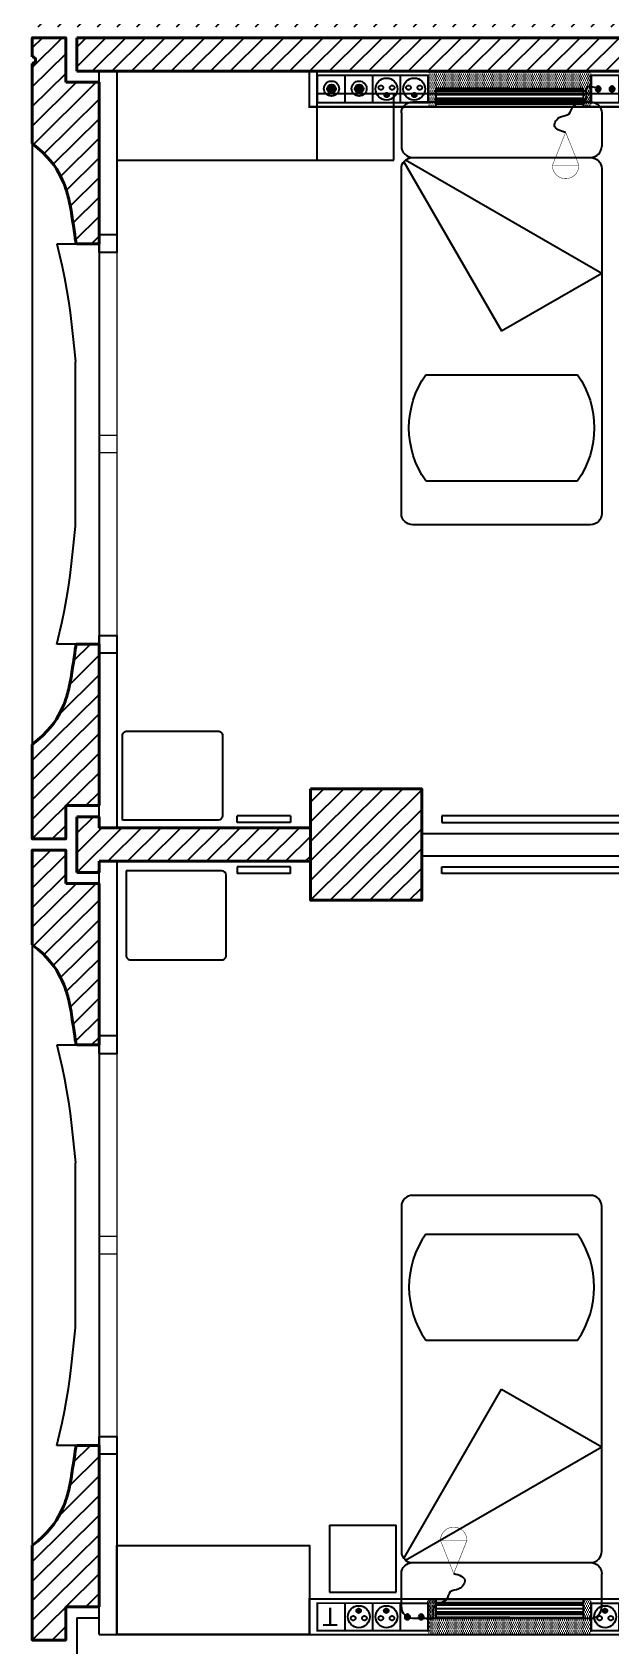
# Model space of a CAD drawing. Header units: metres. Extents: x 143.8 to 210.8, y 45.3 to 115.9.
# Drawn here: x 158.35 to 160.95, y 49.15 to 56.4 of the extents above; entities that cross this region are included whole.
import ezdxf

# ---------------------------------------------------------------- set-up
doc = ezdxf.new("R2010")
doc.units = ezdxf.units.M
doc.header["$LTSCALE"] = 0.6
doc.header["$MEASUREMENT"] = 0
for name, pattern in [('CACHÉ', [0.25, 0.125, -0.125]), ('CONTINU', [0]), ('HIDDEN2', [0.1875, 0.125, -0.0625])]:
    doc.linetypes.add(name, pattern=pattern)
for name, color, linetype in [('009 main courant', 181, 'CONTINUOUS'), ('010 Equipement CH', 7, 'CONTINUOUS'), ('400 Lits', 150, 'CONTINUOUS'), ('A_EQMP', 142, 'CONTINUOUS'), ('A_HACH_STRUC', 7, 'CONTINUOUS'), ('A_MUR_CLOIS', 8, 'CONTINU'), ('A_MURS_ALÈG', 7, 'CONTINU')]:
    doc.layers.add(name, color=color, linetype=linetype)
doc.layers.add('A_CHASS', color=4, linetype='CONTINU', lineweight=0)
doc.layers.add('A_MURS_STRU', color=7, linetype='CONTINU', lineweight=40)
pattern_1 = [(0, (-148.712983, -85.579135), (0.0046875, 0.009375), [0, -0.009375])]

# ---------------------------------------------------------------- blocks, each defined once
blk = doc.blocks.new('TIRETTE-LIT')
at = {"layer": 'A_EQMP'}
h = blk.add_hatch(color=256, dxfattribs=at)
h.paths.add_polyline_path([(8.95, 3.75, 1), (6.05, 3.75, 1)])
h.paths.add_polyline_path([(6.05, -3.75, 1), (8.95, -3.75, 1)])
for p, q in [((0, 7.5), (0, -7.5)), ((15, 7.5), (0, 7.5)), ((15, -7.5), (15, 7.5)), ((0, -7.5), (15, -7.5))]:
    blk.add_line(p, q, dxfattribs=at)
at = {"layer": 'A_EQMP', "const_width": 0.24}
for points in [[(31.04, 21.42), (49.04, 28.62)], [(49.04, 28.62), (49.04, 14.22)], [(31.04, 21.42), (49.04, 14.22)]]:
    blk.add_lwpolyline(points, dxfattribs=at)
for points in [[(49.04, 14.22, 1), (49.04, 28.62, 1)], [(49.04, 27.42, 1.477033), (49.04, 27.42)]]:
    blk.add_lwpolyline(points, format="xyb", dxfattribs=at)
at = {"layer": 'A_EQMP'}
for centre in [(7.5, 3.75), (7.5, -3.75)]:
    blk.add_circle(centre, 1.45, dxfattribs=at)
blk.add_spline([(31.1, 21.54), (27.52, 27.45), (22.69, 24.22), (21.08, 19.57), (16.82, 17.32), (12.68, 10.42), (6.83, 9.91), (7.17, 3.87)], degree=3, dxfattribs=at)
blk = doc.blocks.new('A$C01C47C35')
at = {"layer": 'A_EQMP', "linetype": 'Continuous'}
h = blk.add_hatch(dxfattribs=at)
h.set_pattern_fill('DOTS', color=256, scale=0.15, style=0)
h.set_pattern_definition(pattern_1)
edge = h.paths.add_edge_path()
edge.add_line((1.2716, 0.4664), (1.2726, 0.4664))
edge.add_line((1.2726, 0.4664), (1.2726, 0.4839))
edge.add_line((1.2726, 0.4839), (0.5387, 0.4839))
edge.add_line((0.5387, 0.4839), (0.5387, 0.3239))
edge.add_line((0.5387, 0.3239), (0.574, 0.3239))
edge.add_line((0.574, 0.3239), (0.574, 0.4066))
edge.add_line((0.574, 0.4066), (0.905, 0.4066))
edge.add_line((0.905, 0.4066), (1.236, 0.4066))
edge.add_line((1.236, 0.4066), (1.236, 0.3499))
edge.add_spline(control_points=[(1.236, 0.3499), (1.2411, 0.3527), (1.2564, 0.3661), (1.2412, 0.4135), (1.2624, 0.4158), (1.2716, 0.4145)], knot_values=[28.337457, 28.337457, 28.337457, 28.337457, 30.502349, 36.382785, 39.476515, 39.476515, 39.476515, 39.476515], degree=3, periodic=0)
edge.add_line((1.2716, 0.4145), (1.2716, 0.4664))
at = {"layer": 'A_EQMP', "linetype": 'HIDDEN2'}
for points in [[(0.1237, 0.4052, 1), (0.0853, 0.4052, 1)], [(0.2478, 0.4052, 1), (0.2095, 0.4052, 1)], [(0.3424, 0.3767, 1), (0.3629, 0.3767, 1)], [(0.4665, 0.3767, 1), (0.487, 0.3767, 1)], [(1.4493, 0.3767, 1), (1.4697, 0.3767, 1)], [(1.5734, 0.3767, 1), (1.5939, 0.3767, 1)]]:
    blk.add_hatch(color=256, dxfattribs=at).paths.add_polyline_path(points)
at = {"layer": 'A_EQMP'}
h = blk.add_hatch(dxfattribs=at)
h.set_pattern_fill('PLASTI', color=1, scale=0.16551, style=0)
h.set_pattern_definition([(360, (-8.3594, 6.80946), (1e-17, 0.04137741), []), (360, (-8.3594, 6.81463), (1e-17, 0.04137741), []), (360, (-8.3594, 6.819804), (1e-17, 0.04137741), []), (360, (-8.3594, 6.83532), (1e-17, 0.04137741), [])])
h.paths.add_polyline_path([(1.236, 0.3239), (1.236, 0.4066), (0.905, 0.4066), (0.574, 0.4066), (0.574, 0.3239)])
at = {"layer": 'A_EQMP', "linetype": 'Continuous'}
h = blk.add_hatch(dxfattribs=at)
h.set_pattern_fill('DOTS', color=256, scale=0.15, style=0)
h.set_pattern_definition(pattern_1)
edge = h.paths.add_edge_path()
edge.add_spline(control_points=[(1.2716, 0.4145), (1.2624, 0.4158), (1.2412, 0.4135), (1.2564, 0.3661), (1.2411, 0.3527), (1.236, 0.3499)], knot_values=[28.337457, 28.337457, 28.337457, 28.337457, 31.431187, 37.311623, 39.476515, 39.476515, 39.476515, 39.476515], degree=3, periodic=0)
edge.add_line((1.236, 0.3499), (1.236, 0.3239))
edge.add_line((1.236, 0.3239), (1.2739, 0.3239))
edge.add_line((1.2739, 0.3239), (1.2739, 0.3423))
edge.add_line((1.2739, 0.3423), (1.2722, 0.3423))
edge.add_line((1.2722, 0.3423), (1.2722, 0.3423))
edge.add_line((1.2722, 0.3423), (1.2716, 0.3423))
edge.add_line((1.2716, 0.3423), (1.2716, 0.4145))
at = {"layer": 'A_EQMP'}
for p, q in [((0.574, 0.4066), (0.574, 0.3239)), ((0.905, 0.4066), (0.574, 0.4066)), ((0.905, 0.4066), (1.236, 0.4066)), ((1.236, 0.3239), (1.236, 0.4066)), ((0.574, 0.3239), (1.236, 0.3239))]:
    blk.add_line(p, q, dxfattribs=at)
for points, const_width in [([(1.805, 0.3239), (1.805, 0.4839), (0.005, 0.4839), (0.005, 0.3239)], 0.01), ([(0.5378, 0.3423), (0.5378, 0.4664), (0.0412, 0.4664), (0.0412, 0.3423)], 0.00828), ([(1.7688, 0.3423), (1.7688, 0.4664), (1.2722, 0.4664), (1.2722, 0.3423)], 0.00828)]:
    blk.add_lwpolyline(points, close=True, dxfattribs=dict(at, const_width=const_width))
at = {"layer": 'A_EQMP', "linetype": 'Continuous'}
blk.add_lwpolyline([(0.0412, 0.4664), (0.5378, 0.4664), (0.5378, 0.3423), (0.0412, 0.3423)], close=True, dxfattribs=at)
at = {"layer": 'A_EQMP', "const_width": 0.00828}
for points in [[(0.1654, 0.4664), (0.1654, 0.3423)], [(0.2895, 0.4664), (0.2895, 0.3423)], [(0.2895, 0.4664), (0.2895, 0.3423)], [(0.4136, 0.4664), (0.4136, 0.3423)], [(1.3964, 0.4664), (1.3964, 0.3423)], [(1.5205, 0.4664), (1.5205, 0.3423)], [(1.6446, 0.4664), (1.6446, 0.3423)], [(1.7688, 0.4664), (1.7688, 0.3423)]]:
    blk.add_lwpolyline(points, dxfattribs=at)
at = {"layer": 'A_EQMP'}
for centre, radius in [((0.1045, 0.4058), 0.0338), ((0.2286, 0.4058), 0.0338), ((0.3517, 0.4036), 0.0493), ((0.4759, 0.4036), 0.0493), ((1.4586, 0.4036), 0.0493), ((1.5827, 0.4036), 0.0493), ((0.1045, 0.4052), 0.0192), ((0.2286, 0.4052), 0.0192)]:
    blk.add_circle(centre, radius, dxfattribs=at)
at = {"layer": 'A_EQMP', "linetype": 'HIDDEN2'}
for centre in [(0.3265, 0.41), (0.3526, 0.3767), (0.3769, 0.41), (0.4506, 0.41), (0.4768, 0.3767), (0.5011, 0.41), (1.4334, 0.41), (1.4595, 0.3767), (1.4838, 0.41), (1.5575, 0.41), (1.5836, 0.3767), (1.6079, 0.41)]:
    blk.add_circle(centre, 0.0102, dxfattribs=at)
at = {"layer": 'A_EQMP', "linetype": 'HIDDEN2', "xscale": -0.00827548159, "yscale": 0.00827548159, "zscale": 0.00827548159, "rotation": 90}
blk.add_blockref('TIRETTE-LIT', (1.3337, 0.4664), dxfattribs=at)
at = {"layer": 'A_EQMP', "linetype": 'HIDDEN2', "insert": (1.6759, 0.4453), "char_height": 0.082755, "width": 0.124132, "attachment_point": 1}
blk.add_mtext('\\fArial|b0|i0|c0|p34;T', dxfattribs=at)
blk = doc.blocks.new('BROCA2-G178')
at = {"layer": '400 Lits', "linetype": 'Continuous'}
for p, q in [((15.035769, 4.118837), (15.474882, 4.879404)), ((15.474882, 4.879404), (15.924882, 4.619592)), ((15.043737, 4.110864), (15.924882, 4.619592)), ((15.074881, 4.099977), (15.874883, 4.099977)), ((15.024881, 3.89998), (15.024881, 4.049974)), ((15.924882, 3.89998), (15.924882, 4.049974))]:
    blk.add_line(p, q, dxfattribs=at)
for points in [[(15.924882, 4.149705), (15.924882, 5.699975, 0.414214), (15.874883, 5.749975), (15.074881, 5.749979, 0.414214), (15.024881, 5.699975), (15.024881, 4.149705)], [(15.024881, 4.14998, 0.414213), (15.074881, 4.09998), (15.874883, 4.099977, 0.414214), (15.924883, 4.14998)], [(15.024881, 4.049974, -0.414214), (15.074881, 4.099974), (15.874883, 4.099977, -0.414214), (15.924883, 4.049974)], [(15.024881, 3.89998, 0.414213), (15.074881, 3.84998), (15.874883, 3.849977, 0.414214), (15.924883, 3.89998)]]:
    blk.add_lwpolyline(points, format="xyb", dxfattribs=at)
blk = doc.blocks.new('BROCA2-G179')
at = {"layer": '400 Lits', "linetype": 'Continuous'}
for p, q in [((15.134092, 5.553244), (15.815672, 5.553244)), ((15.134092, 5.076139), (15.815672, 5.076139))]:
    blk.add_line(p, q, dxfattribs=at)
for start, end in [(145.007771, 214.992539), (325.007913, 34.991933)]:
    blk.add_arc((15.474882, 5.314692), 0.415985, start, end, dxfattribs=at)

msp = doc.modelspace()

# ---------------------------------------------------------------- hatches: boundary and pattern name
at = {"layer": 'A_HACH_STRUC'}
h = msp.add_hatch(dxfattribs=at)
h.set_pattern_fill('ANSI31', color=8, scale=0.5, angle=359.76959, style=0)
h.set_pattern_definition([(44.7696, (158.349886, 55.514663), (-0.0440161, 0.04437154), [])])
h.paths.add_polyline_path([(165.3246, 56.5712), (158.9499, 56.5712), (158.9499, 57.0212), (158.3499, 57.0212), (158.3499, 56.4212), (165.3246, 56.4212)])
h.paths.add_polyline_path([(165.3246, 56.3712), (158.5501, 56.3712), (158.5501, 56.2212), (165.3246, 56.2212)])
h.paths.add_polyline_path([(165.2367, 55.5147), (165.2367, 56.3193), (165.0816, 56.3193), (165.0816, 55.5147)], flags=9)
h = msp.add_hatch(dxfattribs=at)
h.set_pattern_fill('ANSI31', color=8, scale=0.5, angle=359.76959, style=0)
h.set_pattern_definition([(44.7696, (158.35006, 55.446164), (-0.044016, 0.0443715), [])])
h.paths.add_polyline_path([(158.6501, 56.1713), (158.5001, 56.1713), (158.5001, 56.3712), (158.3501, 56.3712), (158.3501, 56.2861, -1), (158.3501, 56.2562), (158.3501, 55.8962), (158.3749, 55.8758), (158.3967, 55.856), (158.4156, 55.8368), (158.4319, 55.8182), (158.446, 55.8001), (158.458, 55.7826), (158.4682, 55.7656), (158.477, 55.7491), (158.4845, 55.7332), (158.4911, 55.7178), (158.4941, 55.7103), (158.4969, 55.7029), (158.4996, 55.6954), (158.5022, 55.6879), (158.5047, 55.6802), (158.5071, 55.6724), (158.5093, 55.6642), (158.5116, 55.6557), (158.5137, 55.6468), (158.5158, 55.6374), (158.5199, 55.6172), (158.5239, 55.5954), (158.5277, 55.5727), (158.5313, 55.5499), (158.5346, 55.5275), (158.5377, 55.5063), (158.5406, 55.4869), (158.5431, 55.4699), (158.5454, 55.4561), (158.5472, 55.4462), (158.6501, 55.4462), (158.6501, 55.4862)])
h = msp.add_hatch(dxfattribs=at)
h.set_pattern_fill('ANSI31', color=8, scale=0.5, angle=359.76959, style=0)
h.set_pattern_definition([(44.7696, (158.35006, 52.77117), (-0.044016, 0.0443715), [])])
h.paths.add_polyline_path([(158.6501, 53.6462), (158.5472, 53.6462), (158.5454, 53.6362), (158.5431, 53.6224), (158.5406, 53.6054), (158.5377, 53.586), (158.5346, 53.5648), (158.5313, 53.5424), (158.5277, 53.5196), (158.5239, 53.4969), (158.5199, 53.4752), (158.5158, 53.4549), (158.5137, 53.4455), (158.5116, 53.4366), (158.5093, 53.4281), (158.5071, 53.42), (158.5047, 53.4121), (158.5022, 53.4044), (158.4996, 53.3969), (158.4969, 53.3895), (158.4941, 53.382), (158.4911, 53.3745), (158.4845, 53.3591), (158.477, 53.3432), (158.4682, 53.3268), (158.458, 53.3098), (158.446, 53.2922), (158.4319, 53.2741), (158.4156, 53.2555), (158.3967, 53.2363), (158.3749, 53.2165), (158.3501, 53.1962), (158.3501, 52.7712), (158.5001, 52.7712), (158.5001, 52.9211), (158.6501, 52.9211)])
h = msp.add_hatch(dxfattribs=at)
h.set_pattern_fill('ANSI31', color=8, scale=0.5, angle=359.76959, style=0)
h.set_pattern_definition([(44.77, (159.599873, 52.496307), (-0.044016, 0.0443715), [])])
h.paths.add_polyline_path([(160.0999, 52.9963), (159.5999, 52.9963), (159.5999, 52.6712), (159.5999, 52.4963), (160.0999, 52.4963)])
h = msp.add_hatch(dxfattribs=at)
h.set_pattern_fill('ANSI31', color=8, scale=0.5, angle=359.76959, style=0)
h.set_pattern_definition([(44.7696, (158.550066, 52.62128), (-0.044016, 0.0443715), [])])
h.paths.add_polyline_path([(159.5999, 52.8212), (158.6501, 52.8212), (158.6501, 52.8711), (158.5501, 52.8711), (158.5501, 52.7712), (158.5501, 52.6213), (158.6501, 52.6213), (158.6501, 52.6712), (158.6501, 52.6712), (159.5999, 52.6712)])
h = msp.add_hatch(dxfattribs=at)
h.set_pattern_fill('ANSI31', color=8, scale=0.5, angle=359.76959, style=0)
h.set_pattern_definition([(44.7696, (158.35006, 51.84616), (-0.044016, 0.0443715), [])])
h.paths.add_polyline_path([(158.6501, 52.5713), (158.5001, 52.5713), (158.5001, 52.7212), (158.3501, 52.7212), (158.3501, 52.2962), (158.3749, 52.2758), (158.3967, 52.256), (158.4156, 52.2368), (158.4319, 52.2182), (158.446, 52.2001), (158.458, 52.1826), (158.4682, 52.1656), (158.477, 52.1491), (158.4845, 52.1332), (158.4911, 52.1178), (158.4941, 52.1103), (158.4969, 52.1029), (158.4996, 52.0954), (158.5022, 52.0879), (158.5047, 52.0802), (158.5071, 52.0724), (158.5093, 52.0642), (158.5116, 52.0557), (158.5137, 52.0468), (158.5158, 52.0374), (158.5199, 52.0172), (158.5239, 51.9954), (158.5277, 51.9727), (158.5313, 51.9499), (158.5346, 51.9275), (158.5377, 51.9063), (158.5406, 51.8869), (158.5431, 51.8699), (158.5454, 51.8561), (158.5472, 51.8462), (158.6501, 51.8462), (158.6501, 51.8862)])
h = msp.add_hatch(dxfattribs=at)
h.set_pattern_fill('ANSI31', color=8, scale=0.5, angle=359.76959, style=0)
h.set_pattern_definition([(44.7696, (158.35006, 49.17117), (-0.044016, 0.0443715), [])])
h.paths.add_polyline_path([(158.6501, 50.0062), (158.6501, 50.0462), (158.5472, 50.0462), (158.5454, 50.0362), (158.5431, 50.0224), (158.5406, 50.0054), (158.5377, 49.986), (158.5346, 49.9648), (158.5313, 49.9424), (158.5277, 49.9196), (158.5239, 49.8969), (158.5199, 49.8752), (158.5158, 49.8549), (158.5137, 49.8455), (158.5116, 49.8366), (158.5093, 49.8281), (158.5071, 49.82), (158.5047, 49.8121), (158.5022, 49.8044), (158.4996, 49.7969), (158.4969, 49.7895), (158.4941, 49.782), (158.4911, 49.7745), (158.4845, 49.7591), (158.477, 49.7432), (158.4682, 49.7268), (158.458, 49.7098), (158.446, 49.6922), (158.4319, 49.6741), (158.4156, 49.6555), (158.3967, 49.6363), (158.3749, 49.6165), (158.3501, 49.5962), (158.3501, 49.1712), (158.5001, 49.1712), (158.5001, 49.3211), (158.6501, 49.3211)])

# ---------------------------------------------------------------- linework, layer by layer
at = {"layer": '009 main courant', "color": 8, "linetype": 'Continuous'}
for p, q in [((159.2701, 52.8458), (159.2701, 52.8758)), ((159.5099, 52.8758), (159.2701, 52.8758)), ((159.5099, 52.8758), (159.5099, 52.8458)), ((160.1899, 52.8758), (160.1899, 52.8458)), ((159.5099, 52.8458), (159.2701, 52.8458)), ((159.2701, 52.6462), (159.2701, 52.6162)), ((159.5099, 52.6462), (159.2701, 52.6462)), ((159.5099, 52.6162), (159.5099, 52.6462)), ((160.1899, 52.6162), (160.1899, 52.6462)), ((159.5099, 52.6162), (159.2701, 52.6162))]:
    msp.add_line(p, q, dxfattribs=at)
for points in [[(160.1899, 52.8458), (163.5847, 52.8458), (163.5847, 52.8758), (160.1899, 52.8758)], [(160.1899, 52.6462), (163.5847, 52.6462), (163.5847, 52.6162), (160.1899, 52.6162)]]:
    msp.add_lwpolyline(points, dxfattribs=at)
at = {"layer": 'A_CHASS', "color": 8, "linetype": 'Continuous'}
for p, q in [((158.6501, 53.6862), (158.6501, 55.4062)), ((158.7301, 55.4062), (158.7301, 53.6862)), ((158.6501, 50.0862), (158.6501, 51.8062)), ((158.7301, 51.8062), (158.7301, 50.0862))]:
    msp.add_line(p, q, dxfattribs=at)
at = {"layer": 'A_CHASS', "color": 8, "linetype": 'CACHÉ'}
for points in [[(158.6501, 54.5862), (158.7301, 54.5862), (158.7301, 54.5062), (158.6501, 54.5062)], [(158.6501, 50.9862), (158.7301, 50.9862), (158.7301, 50.9062), (158.6501, 50.9062)]]:
    msp.add_lwpolyline(points, close=True, dxfattribs=at)
at = {"layer": 'A_EQMP', "color": 8, "linetype": 'Continuous'}
for p, q in [((159.6301, 56.1212), (163.1946, 56.1212)), ((159.9747, 55.8211), (159.9747, 56.1212)), ((159.6845, 49.6876), (159.9845, 49.6876)), ((159.6845, 49.6876), (159.6845, 49.3875)), ((159.9845, 49.3875), (159.9845, 49.6876)), ((159.6845, 49.3875), (159.9845, 49.3875))]:
    msp.add_line(p, q, dxfattribs=at)
msp.add_lwpolyline([(159.6301, 55.8212), (159.6301, 56.2212), (158.7301, 56.2212), (158.7301, 55.8212), (159.9747, 55.8211)], dxfattribs=at)
for points in [[(158.7549, 52.856), (158.7549, 53.236, -0.414214), (158.7749, 53.256), (159.1849, 53.256, -0.414214), (159.2049, 53.236), (159.2049, 52.876, -0.414213), (159.1849, 52.856), (158.7549, 52.856)], [(158.7715, 52.6277), (158.7715, 52.2477, 0.414214), (158.7915, 52.2277), (159.2015, 52.2277, 0.414214), (159.2215, 52.2477), (159.2215, 52.6077, 0.414213), (159.2015, 52.6277), (158.7715, 52.6277)]]:
    msp.add_lwpolyline(points, format="xyb", dxfattribs=at)
msp.add_lwpolyline([(159.5946, 49.1962), (158.7301, 49.1962), (158.7301, 49.5962), (159.5946, 49.5962)], close=True, dxfattribs=at)
at = {"layer": 'A_MUR_CLOIS', "color": 8, "linetype": 'Continuous'}
for p, q in [((160.0999, 52.796), (164.7746, 52.796)), ((160.0999, 52.696), (164.7746, 52.696)), ((158.7301, 50.0862), (158.7301, 49.1962)), ((158.5501, 49.2711), (158.5501, 49.0213)), ((158.5501, 49.2711), (158.6501, 49.2711)), ((158.6501, 49.196), (164.7876, 49.196))]:
    msp.add_line(p, q, dxfattribs=at)
for points in [[(158.7301, 56.2212), (158.7301, 55.4062), (158.6501, 55.4062), (158.6501, 56.2212)], [(158.6501, 56.2212), (158.7301, 56.2212)], [(158.7301, 55.4862), (158.6501, 55.4862)], [(158.7301, 53.6862), (158.7301, 52.8212), (158.6501, 52.8212), (158.6501, 53.6862)], [(158.6501, 53.6862), (158.7301, 53.6862)], [(158.7301, 53.6062), (158.6501, 53.6062)], [(158.7301, 52.6712), (158.7301, 51.8062), (158.6501, 51.8062), (158.6501, 52.6712)], [(158.6501, 52.6712), (158.7301, 52.6712)], [(158.7301, 51.8862), (158.6501, 51.8862)], [(158.6501, 49.1962), (158.6501, 50.0862)], [(158.6501, 50.0862), (158.7301, 50.0862)], [(158.7301, 50.0062), (158.6501, 50.0062)]]:
    msp.add_lwpolyline(points, dxfattribs=at)
at = {"layer": 'A_MURS_ALÈG', "color": 8, "ltscale": 200}
for p, q in [((158.3501, 55.8962), (158.3501, 53.1962)), ((158.4601, 55.4462), (158.6501, 55.4462)), ((158.4601, 55.4462), (158.4725, 55.395)), ((158.4725, 55.395), (158.4839, 55.344)), ((158.4839, 55.344), (158.4942, 55.2929)), ((158.4942, 55.2929), (158.5036, 55.2415)), ((158.5036, 55.2415), (158.5121, 55.1897)), ((158.5121, 55.1897), (158.5197, 55.1371)), ((158.5197, 55.1371), (158.5266, 55.0836)), ((158.5266, 55.0836), (158.5328, 55.029)), ((158.5328, 55.029), (158.5384, 54.9731)), ((158.5384, 54.9731), (158.5435, 54.9156)), ((158.5435, 54.1768), (158.5435, 54.9156)), ((158.5384, 54.1193), (158.5435, 54.1768)), ((158.5328, 54.0633), (158.5384, 54.1193)), ((158.5266, 54.0087), (158.5328, 54.0633)), ((158.5121, 53.9027), (158.5197, 53.9552)), ((158.5197, 53.9552), (158.5266, 54.0087)), ((158.5036, 53.8508), (158.5121, 53.9027)), ((158.4839, 53.7483), (158.4942, 53.7994)), ((158.4942, 53.7994), (158.5036, 53.8508)), ((158.4725, 53.6973), (158.4839, 53.7483)), ((158.4601, 53.6462), (158.4725, 53.6973)), ((158.5473, 53.6462), (158.4601, 53.6462)), ((158.3501, 52.2962), (158.3501, 49.5962)), ((158.4601, 51.8462), (158.6501, 51.8462)), ((158.4601, 51.8462), (158.4725, 51.795)), ((158.4725, 51.795), (158.4839, 51.744)), ((158.4839, 51.744), (158.4942, 51.6929)), ((158.4942, 51.6929), (158.5036, 51.6415)), ((158.5036, 51.6415), (158.5121, 51.5897)), ((158.5121, 51.5897), (158.5197, 51.5371)), ((158.5197, 51.5371), (158.5266, 51.4836)), ((158.5266, 51.4836), (158.5328, 51.429)), ((158.5328, 51.429), (158.5384, 51.3731)), ((158.5384, 51.3731), (158.5435, 51.3156)), ((158.5435, 50.5768), (158.5435, 51.3156)), ((158.5384, 50.5193), (158.5435, 50.5768)), ((158.5266, 50.4087), (158.5328, 50.4633)), ((158.5328, 50.4633), (158.5384, 50.5193)), ((158.5197, 50.3552), (158.5266, 50.4087)), ((158.5121, 50.3027), (158.5197, 50.3552)), ((158.4942, 50.1994), (158.5036, 50.2508)), ((158.5036, 50.2508), (158.5121, 50.3027)), ((158.4839, 50.1483), (158.4942, 50.1994)), ((158.4725, 50.0973), (158.4839, 50.1483)), ((158.4601, 50.0462), (158.4725, 50.0973)), ((158.6501, 50.0462), (158.4601, 50.0462))]:
    msp.add_line(p, q, dxfattribs=at)
at = {"layer": 'A_MURS_ALÈG', "color": 8, "linetype": 'Continuous'}
for p, q in [((158.6501, 55.4462), (158.6501, 53.6462)), ((158.6501, 51.8462), (158.6501, 50.0462))]:
    msp.add_line(p, q, dxfattribs=at)
at = {"layer": 'A_MURS_STRU', "color": 8, "linetype": 'Continuous'}
for p, q in [((165.3246, 56.3712), (158.5501, 56.3712)), ((158.5501, 56.3712), (158.5501, 56.2212)), ((165.3246, 56.2212), (158.5501, 56.2212)), ((158.5001, 56.1713), (158.6501, 56.1713)), ((158.6501, 55.4462), (158.6501, 56.1713)), ((158.5501, 55.4462), (158.6501, 55.4462)), ((158.5473, 53.6462), (158.6501, 53.6462)), ((158.6501, 53.6462), (158.6501, 52.9211)), ((158.5001, 52.9211), (158.6501, 52.9211)), ((158.5501, 52.8711), (158.5501, 52.6213)), ((158.5501, 52.8711), (158.6501, 52.8711)), ((158.6501, 52.8711), (158.6501, 52.8212)), ((159.5999, 52.8212), (158.6501, 52.8212)), ((158.6501, 52.6712), (158.6501, 52.6213)), ((158.6501, 52.6712), (159.5999, 52.6712)), ((158.5001, 52.5713), (158.6501, 52.5713)), ((158.5501, 52.6213), (158.6501, 52.6213)), ((158.6501, 51.8462), (158.6501, 52.5713)), ((158.5501, 51.8462), (158.6501, 51.8462)), ((158.5501, 50.0462), (158.6501, 50.0462)), ((158.6501, 50.0462), (158.6501, 49.3211)), ((158.5001, 49.3211), (158.6501, 49.3211))]:
    msp.add_line(p, q, dxfattribs=at)
for points in [[(158.5001, 56.1713), (158.5001, 56.3712), (158.3501, 56.3712), (158.3501, 56.2861)], [(158.3501, 56.2562), (158.3501, 55.8962)], [(158.3501, 55.8962), (158.3749, 55.8758), (158.3967, 55.856), (158.4156, 55.8368), (158.4319, 55.8182), (158.446, 55.8001), (158.458, 55.7826), (158.4682, 55.7656), (158.477, 55.7491), (158.4845, 55.7332), (158.4911, 55.7178), (158.4911, 55.7178), (158.4941, 55.7103), (158.4969, 55.7029), (158.4996, 55.6954), (158.5022, 55.6879), (158.5047, 55.6802), (158.5071, 55.6724), (158.5093, 55.6642), (158.5116, 55.6557), (158.5137, 55.6468), (158.5158, 55.6374), (158.5158, 55.6374), (158.5199, 55.6172), (158.5239, 55.5954), (158.5277, 55.5727), (158.5313, 55.5499), (158.5346, 55.5275), (158.5377, 55.5063), (158.5406, 55.4869), (158.5431, 55.4699), (158.5454, 55.4561), (158.5473, 55.4461)], [(158.3501, 53.1962), (158.3749, 53.2165), (158.3967, 53.2363), (158.4156, 53.2555), (158.4319, 53.2741), (158.446, 53.2922), (158.458, 53.3098), (158.4682, 53.3268), (158.477, 53.3432), (158.4845, 53.3591), (158.4911, 53.3745), (158.4911, 53.3745), (158.4941, 53.382), (158.4969, 53.3895), (158.4996, 53.3969), (158.5022, 53.4044), (158.5047, 53.4121), (158.5071, 53.42), (158.5093, 53.4281), (158.5116, 53.4366), (158.5137, 53.4455), (158.5158, 53.4549), (158.5158, 53.4549), (158.5199, 53.4752), (158.5239, 53.4969), (158.5277, 53.5196), (158.5313, 53.5424), (158.5346, 53.5648), (158.5377, 53.586), (158.5406, 53.6054), (158.5431, 53.6224), (158.5454, 53.6362), (158.5473, 53.6462)], [(158.5001, 52.9211), (158.5001, 52.7712), (158.3501, 52.7712), (158.3501, 53.1962)], [(159.5999, 52.9963), (160.0999, 52.9963), (160.0999, 52.4963), (159.5999, 52.4963), (159.5999, 52.9963)], [(158.5001, 52.5713), (158.5001, 52.7212), (158.3501, 52.7212), (158.3501, 52.2962)], [(158.3501, 52.2962), (158.3749, 52.2758), (158.3967, 52.256), (158.4156, 52.2368), (158.4319, 52.2182), (158.446, 52.2001), (158.458, 52.1826), (158.4682, 52.1656), (158.477, 52.1491), (158.4845, 52.1332), (158.4911, 52.1178), (158.4911, 52.1178), (158.4941, 52.1103), (158.4969, 52.1029), (158.4996, 52.0954), (158.5022, 52.0879), (158.5047, 52.0802), (158.5071, 52.0724), (158.5093, 52.0642), (158.5116, 52.0557), (158.5137, 52.0468), (158.5158, 52.0374), (158.5158, 52.0374), (158.5199, 52.0172), (158.5239, 51.9954), (158.5277, 51.9727), (158.5313, 51.9499), (158.5346, 51.9275), (158.5377, 51.9063), (158.5406, 51.8869), (158.5431, 51.8699), (158.5454, 51.8561), (158.5473, 51.8461)], [(158.3501, 49.5962), (158.3749, 49.6165), (158.3967, 49.6363), (158.4156, 49.6555), (158.4319, 49.6741), (158.446, 49.6922), (158.458, 49.7098), (158.4682, 49.7268), (158.477, 49.7432), (158.4845, 49.7591), (158.4911, 49.7745), (158.4911, 49.7745), (158.4941, 49.782), (158.4969, 49.7895), (158.4996, 49.7969), (158.5022, 49.8044), (158.5047, 49.8121), (158.5071, 49.82), (158.5093, 49.8281), (158.5116, 49.8366), (158.5137, 49.8455), (158.5158, 49.8549), (158.5158, 49.8549), (158.5199, 49.8752), (158.5239, 49.8969), (158.5277, 49.9196), (158.5313, 49.9424), (158.5346, 49.9648), (158.5377, 49.986), (158.5406, 50.0054), (158.5431, 50.0224), (158.5454, 50.0362), (158.5473, 50.0462)], [(158.5001, 49.3211), (158.5001, 49.1712), (158.3501, 49.1712), (158.3501, 49.5962)]]:
    msp.add_lwpolyline(points, dxfattribs=at)
msp.add_arc((158.3501, 56.2712), 0.015, 270, 90.00003, dxfattribs=at)

# ---------------------------------------------------------------- block references
at = {"layer": '010 Equipement CH', "color": 8, "linetype": 'Continuous'}
msp.add_blockref('A$C01C47C35', (159.5896, 55.7373), dxfattribs=at)
at = {"layer": '010 Equipement CH', "color": 8, "linetype": 'Continuous', "rotation": 180}
msp.add_blockref('A$C01C47C35', (161.3996, 49.68), dxfattribs=at)
at = {"layer": '400 Lits', "color": 8, "xscale": -1, "rotation": 180}
for name in ['BROCA2-G178', 'BROCA2-G179']:
    msp.add_blockref(name, (144.9834, 59.9334), dxfattribs=at)
at = {"layer": '400 Lits', "color": 8}
for name, p in [('BROCA2-G178', (144.9834, 45.4198)), ('BROCA2-G179', (144.9834, 45.443))]:
    msp.add_blockref(name, p, dxfattribs=at)

doc.saveas('drawing.dxf')
